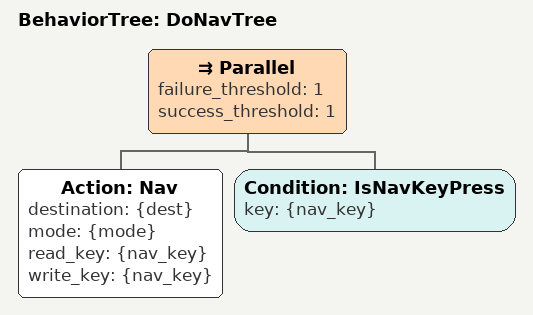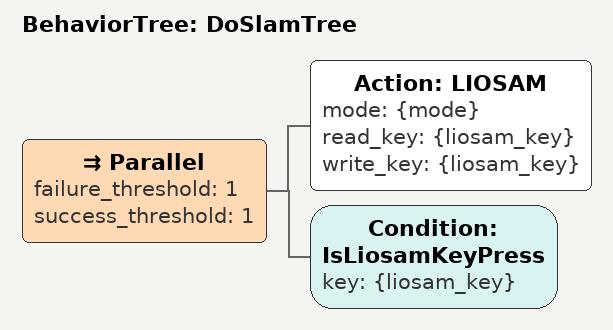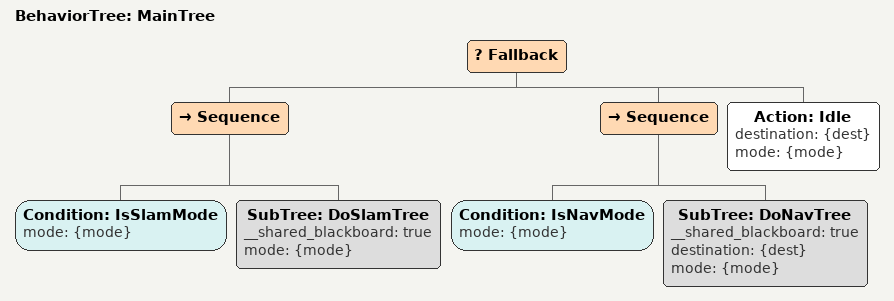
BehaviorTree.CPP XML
<?xml version="1.0"?>
<root main_tree_to_execute="MainTree">
    <BehaviorTree ID="DoNavTree">
        <Parallel failure_threshold="1" success_threshold="1">
            <Action ID="Nav" destination="{dest}" mode="{mode}" read_key="{nav_key}" write_key="{nav_key}"/>
            <Condition ID="IsNavKeyPress" key="{nav_key}"/>
        </Parallel>
    </BehaviorTree>
    <BehaviorTree ID="DoSlamTree">
        <Parallel failure_threshold="1" success_threshold="1">
            <Action ID="LIOSAM" mode="{mode}" read_key="{liosam_key}" write_key="{liosam_key}"/>
            <Condition ID="IsLiosamKeyPress" key="{liosam_key}"/>
        </Parallel>
    </BehaviorTree>
    <BehaviorTree ID="MainTree">
        <Fallback>
            <Sequence>
                <Condition ID="IsSlamMode" mode="{mode}"/>
                <SubTree ID="DoSlamTree" __shared_blackboard="true" mode="{mode}"/>
            </Sequence>
            <Sequence>
                <Condition ID="IsNavMode" mode="{mode}"/>
                <SubTree ID="DoNavTree" __shared_blackboard="true" destination="{dest}" mode="{mode}"/>
            </Sequence>
            <Action ID="Idle" destination="{dest}" mode="{mode}"/>
        </Fallback>
    </BehaviorTree>
</root>
